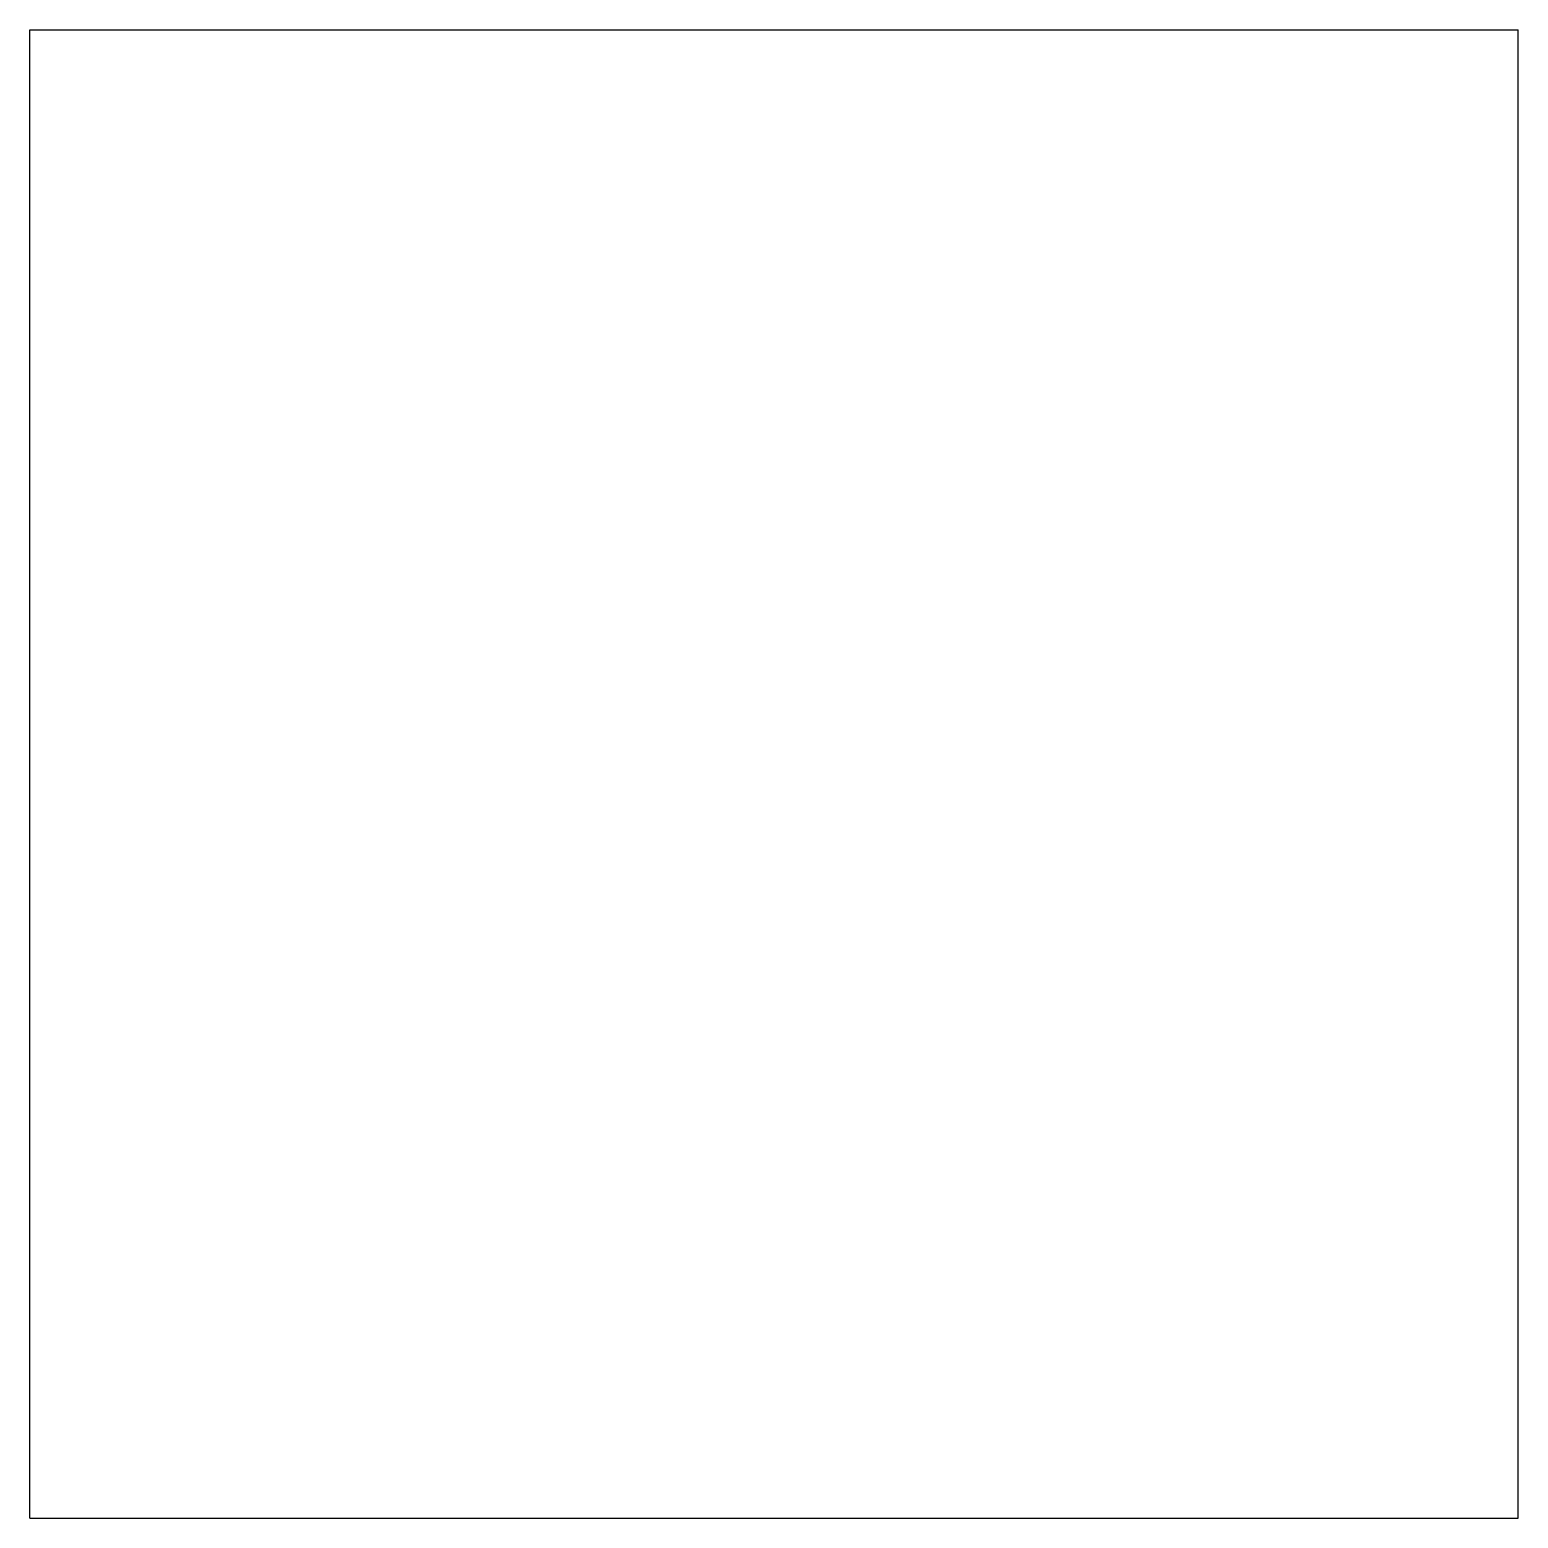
# Model space of a CAD drawing. Header units: millimetres. Extents: x 71 to 231, y 55 to 215.
import ezdxf

# ---------------------------------------------------------------- set-up
doc = ezdxf.new("R2010")
doc.units = ezdxf.units.MM

msp = doc.modelspace()

# ---------------------------------------------------------------- linework, layer by layer
at = {"extrusion": (-1, 0, 0), "elevation": -71.1891486024596}
msp.add_lwpolyline([(-54.71229693885886, 20, 0.9999999999999999), (-94.71229693885886, 20.00000000000001, -1), (-134.7122969388589, 20.00000000000001, 1), (-174.7122969388589, 20.00000000000001, -1), (-214.7122969388589, 20.00000000000002, -0.9495785889161119)], format="xyb", dxfattribs=at)
at = {"extrusion": (-4.440892098500625e-16, 1, 0), "elevation": 214.7122969388588}
msp.add_lwpolyline([(-71.18914860245967, 20, -0.9999999999999999), (-111.1891486024597, 20, 1), (-151.1891486024597, 20, -1), (-191.1891486024597, 20, 1), (-231.1891486024597, 20, 1)], format="xyb", dxfattribs=at)
at = {"extrusion": (1, 4.440892098500625e-16, 0), "elevation": 231.1891486024597}
msp.add_lwpolyline([(54.71229693885879, 20, -0.9999999999999999), (94.7122969388588, 20.00000000000001, 1), (134.7122969388588, 20.00000000000001, -1), (174.7122969388588, 20.00000000000001, 1), (214.7122969388588, 20.00000000000002, 0.9495785889161119)], format="xyb", dxfattribs=at)
at = {"extrusion": (0, -1, 0), "elevation": -54.71229693885886}
msp.add_lwpolyline([(71.1891486024596, 20, 0.9999999999999999), (111.1891486024596, 20, -1), (151.1891486024596, 20, 1), (191.1891486024596, 20, -1), (231.1891486024596, 20, -1)], format="xyb", dxfattribs=at)

doc.saveas('drawing.dxf')
